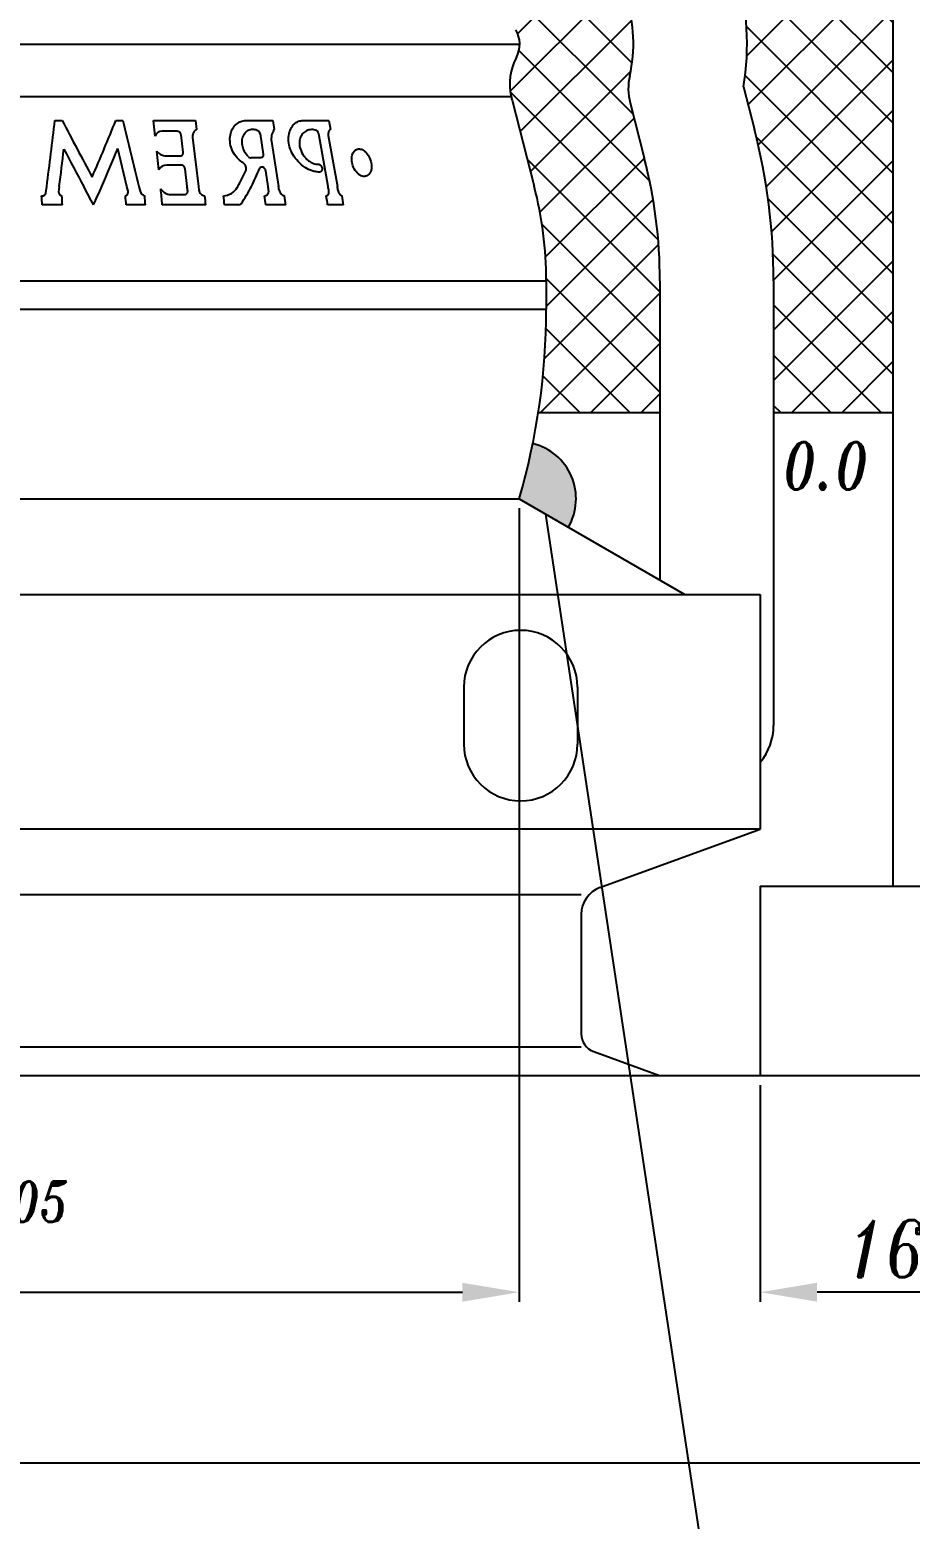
# Model space of a CAD drawing. Extents: x 5 to 829, y 5 to 582.
# Drawn here: x 359.8 to 406.3, y 202.1 to 280.8 of the extents above; entities that cross this region are included whole.
import ezdxf

# ---------------------------------------------------------------- set-up
doc = ezdxf.new("R2010")
doc.units = 0
doc.header["$LTSCALE"] = 7
doc.header["$MEASUREMENT"] = 0
doc.layers.get('DEFPOINTS').update_dxf_attribs({"linetype": 'CONTINUOUS', "lineweight": 15})
for name, color, linetype in [('DETAIL', 3, 'CONTINUOUS'), ('DIMENSIONS', 2, 'CONTINUOUS'), ('HATCH', 3, 'CONTINUOUS'), ('TEXT', 2, 'CONTINUOUS')]:
    doc.layers.add(name, color=color, linetype=linetype)
doc.layers.add('OUTLINE', color=7, linetype='CONTINUOUS', lineweight=25)
doc.styles.add('ITALICT', font='ITALICT.shx', dxfattribs={"width": 0.8, "height": 3})
doc.dimstyles.get("Standard").update_dxf_attribs({"dimtxt": 3, "dimasz": 3, "dimexe": 0.5, "dimexo": 0.5, "dimgap": 0.8, "dimtad": 1, "dimdsep": 46, "dimtxsty": 'ITALICT', "dimcen": 0.09, "dimazin": 2, "dimtfac": 1, "dimtmove": 0, "dimatfit": 3, "dimfxl": 1, "dimtolj": 1, "dimtzin": 0, "dimarcsym": 0})
pattern_1 = [(45, (39.085, 223.1485), (-1.325825, 1.325825), []), (135, (39.085, 223.1485), (-1.325825, -1.325825), [])]

# ---------------------------------------------------------------- blocks, each defined once
blk = doc.blocks.new('*D32')
at = {"layer": 'DEFPOINTS', "color": 0}
for p in [(319.066, 256.017), (385.616, 256.017), (385.616, 214.127)]:
    blk.add_point(p, dxfattribs=at)
at = {"layer": 'DIMENSIONS', "color": 0, "lineweight": -2}
for p, q in [((319.066, 255.517), (319.066, 213.627)), ((385.616, 255.517), (385.616, 213.627)), ((322.066, 214.127), (382.616, 214.127))]:
    blk.add_line(p, q, dxfattribs=at)
at = {"layer": 'DIMENSIONS', "color": 0}
for points in [[(322.066, 214.627), (322.066, 213.627), (319.066, 214.127)], [(382.616, 213.627), (382.616, 214.627), (385.616, 214.127)]]:
    blk.add_solid(points, dxfattribs=at)
at = {"layer": 'DIMENSIONS', "color": 0, "insert": (352.341, 217.412), "char_height": 3, "attachment_point": 5, "style": 'ITALICT'}
blk.add_mtext('\\A1;%%c66.55{}{\\H0.71x;\\C3;\\S+0.05^ -0;}', dxfattribs=at)
blk = doc.blocks.new('*D57')
at = {"layer": 'DEFPOINTS', "color": 0}
for p in [(276.341, 228.567), (428.341, 228.567), (428.341, 205.127)]:
    blk.add_point(p, dxfattribs=at)
at = {"layer": 'DIMENSIONS', "color": 0, "lineweight": -2}
for p, q in [((276.341, 228.067), (276.341, 204.627)), ((428.341, 228.067), (428.341, 204.627)), ((279.341, 205.127), (425.341, 205.127))]:
    blk.add_line(p, q, dxfattribs=at)
at = {"layer": 'DIMENSIONS', "color": 0}
for points in [[(279.341, 205.627), (279.341, 204.627), (276.341, 205.127)], [(425.341, 204.627), (425.341, 205.627), (428.341, 205.127)]]:
    blk.add_solid(points, dxfattribs=at)
at = {"layer": 'DIMENSIONS', "color": 0, "insert": (352.341, 207.427), "char_height": 3, "attachment_point": 5, "style": 'ITALICT'}
blk.add_mtext('\\A1;%%c152', dxfattribs=at)
blk = doc.blocks.new('*D88')
at = {"layer": 'DEFPOINTS', "color": 0}
for p in [(398.341, 225.567), (414.841, 225.567), (398.341, 214.127)]:
    blk.add_point(p, dxfattribs=at)
at = {"layer": 'DIMENSIONS', "color": 0, "lineweight": -2}
for p, q in [((398.341, 225.067), (398.341, 213.627)), ((414.841, 225.067), (414.841, 213.627)), ((411.841, 214.127), (401.341, 214.127))]:
    blk.add_line(p, q, dxfattribs=at)
at = {"layer": 'DIMENSIONS', "color": 0}
for points in [[(401.341, 214.627), (401.341, 213.627), (398.341, 214.127)], [(411.841, 213.627), (411.841, 214.627), (414.841, 214.127)]]:
    blk.add_solid(points, dxfattribs=at)
at = {"layer": 'DIMENSIONS', "color": 0, "insert": (406.591, 216.427), "char_height": 3, "attachment_point": 5, "style": 'ITALICT'}
blk.add_mtext('\\A1;16.5', dxfattribs=at)

msp = doc.modelspace()

# ---------------------------------------------------------------- hatches: boundary and pattern name
at = {"layer": 'DIMENSIONS'}
h = msp.add_hatch(color=256, dxfattribs=at)
h.dxf.hatch_style = 1
h.paths.add_polyline_path([(388.2142, 254.5168, 0.4995696), (386.3326, 258.93, -0.0209588), (385.6161, 256.0168)])
h.paths.add_polyline_path([(319.0661, 256.0168, -0.0209588), (318.3495, 258.93, 0.4995696), (316.468, 254.5168)])
at = {"layer": 'HATCH'}
h = msp.add_hatch(dxfattribs=at)
h.set_pattern_fill('ANSI37', color=256, scale=15)
h.set_pattern_definition(pattern_1)
h.paths.add_polyline_path([(405.3411, 260.5668), (405.3411, 477.6168), (379.9652, 477.6168), (385.2451, 436.1318, 0.1617445), (386.3359, 433.858), (392.3848, 427.5951, -0.1943985), (398.8411, 411.6168), (398.8411, 410.1168, -0.061275), (396.8436, 393.8789, 0.0186864), (396.5662, 392.5607, -0.1230008), (396.403, 386.0196), (397.0793, 283.8709, -0.1150579), (397.4494, 277.7501), (398.0287, 275.5022, -0.0631361), (399.0411, 267.5168), (399.0411, 260.5668)])
h.paths.add_polyline_path([(402.3035, 361.0756), (399.3868, 361.0756), (399.3868, 368.6985), (402.3035, 368.6985)], flags=24)
h.paths.add_polyline_path([(403.2704, 352.6791), (399.1037, 352.6791), (399.1037, 361.1999), (403.2704, 361.1999)], flags=24)
h = msp.add_hatch(dxfattribs=at)
h.set_pattern_fill('ANSI37', color=256, scale=15)
h.set_pattern_definition(pattern_1)
h.paths.add_polyline_path([(390.6473, 349.1077), (384.6471, 349.1077), (385.0911, 282.0428, 0.1305807), (385.4383, 280.7699, -0.2590002), (385.4662, 279.3139, 0.17973), (385.1911, 277.2428, 0.0071514), (385.2383, 277.0482), (386.4084, 272.5077, -0.0631361), (387.0411, 267.5168), (387.0411, 266.0168, -0.0382256), (386.6238, 260.5668), (393.0411, 260.5668), (393.0411, 267.5168, 0.0631361), (392.2185, 274.0049), (391.4688, 276.9144, -0.1201479), (391.4502, 278.3355, 0.1393393), (391.242, 282.4308, -0.0804434), (391.0824, 283.3766)])

# ---------------------------------------------------------------- linework, layer by layer
at = {"layer": 'DETAIL'}
for p, q in [((352.3411, 280.0168), (385.6411, 280.0168)), ((352.3411, 277.2428), (385.1911, 277.2428)), ((352.3411, 267.5168), (387.0411, 267.5168)), ((352.3411, 266.0168), (387.0411, 266.0168))]:
    msp.add_line(p, q, dxfattribs=at)
at = {"layer": 'DIMENSIONS'}
msp.add_arc((385.6161, 256.0168), 3, 329.99998, 76.181254, dxfattribs=at)
at = {"layer": 'OUTLINE'}
for p, q in [((405.3411, 502.6168), (405.3411, 235.5668)), ((397.4494, 277.7501), (398.0287, 275.5022)), ((385.2383, 277.0482), (386.4084, 272.5077)), ((391.4688, 276.9144), (392.2185, 274.0049)), ((387.0411, 267.5168), (387.0411, 266.0168)), ((393.0411, 267.5168), (393.0411, 251.73)), ((399.0411, 267.5168), (399.0411, 244.0384)), ((386.6238, 260.5668), (393.0411, 260.5668)), ((399.0411, 260.5668), (405.3411, 260.5668)), ((352.3411, 256.0168), (385.6161, 256.0168)), ((385.6161, 256.0168), (394.363, 250.9668)), ((352.3411, 250.9668), (398.3411, 250.9668)), ((398.3411, 250.9668), (398.3411, 238.5663)), ((382.6936, 246.0668), (382.6936, 243.0668)), ((388.6936, 246.0668), (388.6936, 243.0668)), ((398.3411, 238.5663), (352.3411, 238.5663)), ((389.8781, 235.486), (398.3411, 238.5663)), ((352.3411, 235.1268), (388.8911, 235.1268)), ((398.3411, 235.5668), (414.8411, 235.5668)), ((398.3411, 235.5668), (398.3411, 225.5668)), ((388.8911, 234.0765), (388.8911, 227.767)), ((388.8911, 227.0668), (352.3411, 227.0668)), ((389.5491, 226.8273), (393.0123, 225.5668)), ((352.3411, 225.5668), (414.8411, 225.5668))]:
    msp.add_line(p, q, dxfattribs=at)
at = {"layer": 'OUTLINE', "ltscale": 0.009465}
msp.add_line((361.1169, 275.9823), (361.4955, 275.9823), dxfattribs=at)
at = {"layer": 'OUTLINE', "ltscale": 0.009145}
msp.add_line((364.3285, 275.9823), (364.6943, 275.9823), dxfattribs=at)
at = {"layer": 'OUTLINE', "ltscale": 8.29045e-05}
msp.add_line((366.3109, 275.979), (366.3105, 275.9823), dxfattribs=at)
at = {"layer": 'OUTLINE', "ltscale": 0.055572}
msp.add_line((366.3105, 275.9823), (368.5334, 275.9823), dxfattribs=at)
at = {"layer": 'OUTLINE', "ltscale": 0.020701}
msp.add_line((366.4, 275.1558), (366.3109, 275.979), dxfattribs=at)
at = {"layer": 'OUTLINE', "ltscale": 0.012201}
msp.add_line((368.5334, 275.9823), (368.5942, 275.4981), dxfattribs=at)
at = {"layer": 'OUTLINE', "ltscale": 0.035291}
msp.add_line((371.2054, 275.9823), (372.617, 275.9823), dxfattribs=at)
at = {"layer": 'OUTLINE', "ltscale": 0.012255}
msp.add_line((372.617, 275.9823), (372.6931, 275.4981), dxfattribs=at)
at = {"layer": 'OUTLINE', "ltscale": 0.033757}
msp.add_line((374.2131, 275.9823), (375.5634, 275.9823), dxfattribs=at)
at = {"layer": 'OUTLINE', "ltscale": 0.012301}
msp.add_line((375.5634, 275.9823), (375.6505, 275.4981), dxfattribs=at)
at = {"layer": 'OUTLINE', "ltscale": 0.019933}
msp.add_line((367.5732, 275.4119), (366.7758, 275.4119), dxfattribs=at)
at = {"layer": 'OUTLINE', "ltscale": 0.022985}
msp.add_line((367.88, 274.3053), (367.7715, 275.2183), dxfattribs=at)
at = {"layer": 'OUTLINE', "ltscale": 0.027203}
msp.add_line((371.9439, 275.2803), (372.1064, 274.2044), dxfattribs=at)
at = {"layer": 'OUTLINE', "ltscale": 0.070466}
msp.add_line((375.5284, 272.4946), (375.0428, 275.2711), dxfattribs=at)
at = {"layer": 'OUTLINE', "ltscale": 0.06842}
msp.add_line((375.5416, 275.1888), (376.0229, 272.4946), dxfattribs=at)
at = {"layer": 'OUTLINE', "ltscale": 0.051685}
msp.add_line((364.912, 272.4946), (364.4259, 274.5041), dxfattribs=at)
at = {"layer": 'OUTLINE', "ltscale": 0.065093}
msp.add_line((368.3764, 275.0792), (368.6919, 272.4946), dxfattribs=at)
at = {"layer": 'OUTLINE', "ltscale": 0.060325}
msp.add_line((372.5418, 274.8791), (372.9118, 272.4946), dxfattribs=at)
at = {"layer": 'OUTLINE', "ltscale": 0.024355}
msp.add_line((366.5916, 273.3852), (366.4868, 274.3538), dxfattribs=at)
at = {"layer": 'OUTLINE', "ltscale": 0.018665}
msp.add_line((366.9793, 274.1116), (367.7259, 274.1116), dxfattribs=at)
at = {"layer": 'OUTLINE', "ltscale": 0.018912}
msp.add_line((367.783, 273.6256), (367.0265, 273.6256), dxfattribs=at)
at = {"layer": 'OUTLINE', "ltscale": 0.012374}
msp.add_line((371.9738, 274.0106), (371.4788, 274.0106), dxfattribs=at)
at = {"layer": 'OUTLINE', "ltscale": 0.023596}
msp.add_line((368.0952, 272.4946), (367.9838, 273.4319), dxfattribs=at)
at = {"layer": 'OUTLINE', "ltscale": 0.020847}
msp.add_line((372.3646, 272.4946), (372.2401, 273.3192), dxfattribs=at)
at = {"layer": 'OUTLINE', "ltscale": 0.008214}
msp.add_line((360.6359, 272.169), (360.6793, 272.4946), dxfattribs=at)
at = {"layer": 'OUTLINE', "ltscale": 0.006922}
msp.add_line((361.3454, 272.4946), (361.3105, 272.22), dxfattribs=at)
at = {"layer": 'OUTLINE', "ltscale": 0.006407}
msp.add_line((364.9721, 272.2455), (364.912, 272.4946), dxfattribs=at)
at = {"layer": 'OUTLINE', "ltscale": 0.006416}
msp.add_line((365.5455, 272.4946), (365.6065, 272.2454), dxfattribs=at)
at = {"layer": 'OUTLINE', "ltscale": 0.019091}
msp.add_line((367.199, 272.078), (367.9626, 272.078), dxfattribs=at)
at = {"layer": 'OUTLINE', "ltscale": 0.004475}
msp.add_line((368.6919, 272.4946), (368.7131, 272.3169), dxfattribs=at)
at = {"layer": 'OUTLINE', "ltscale": 0.001401}
msp.add_line((370.7328, 272.4463), (370.7611, 272.4946), dxfattribs=at)
at = {"layer": 'OUTLINE', "ltscale": 0.026787}
msp.add_line((361.5104, 271.5212), (360.4389, 271.5212), dxfattribs=at)
at = {"layer": 'OUTLINE', "ltscale": 0.025435}
msp.add_line((365.8934, 271.5212), (364.8761, 271.5212), dxfattribs=at)
at = {"layer": 'OUTLINE', "ltscale": 0.057449}
msp.add_line((369.0804, 271.5212), (366.7824, 271.5212), dxfattribs=at)
at = {"layer": 'OUTLINE', "ltscale": 0.018946}
msp.add_line((370.8244, 271.5212), (370.0666, 271.5212), dxfattribs=at)
at = {"layer": 'OUTLINE', "ltscale": 0.026645}
msp.add_line((373.3019, 271.5212), (372.2361, 271.5212), dxfattribs=at)
at = {"layer": 'OUTLINE', "ltscale": 0.021004}
msp.add_line((376.3479, 271.5212), (375.5077, 271.5212), dxfattribs=at)
at = {"layer": 'OUTLINE'}
for points in [[(371.0453, 273.7451), (370.9803, 273.7857), (370.9173, 273.8307), (370.8565, 273.8798), (370.7984, 273.9327), (370.7611, 273.97), (370.7251, 274.0088), (370.6573, 274.0908), (370.5953, 274.1779), (370.5396, 274.2695), (370.4905, 274.365), (370.4483, 274.4637), (370.4132, 274.5655), (370.3856, 274.6692), (370.3658, 274.7741), (370.3588, 274.8268), (370.3539, 274.8795), (370.3503, 274.9671), (370.3522, 275.0541), (370.36, 275.14), (370.3735, 275.2243), (370.3927, 275.3065), (370.4177, 275.3862), (370.4496, 275.4659), (370.4874, 275.5418), (370.531, 275.6132), (370.5801, 275.6796), (370.6345, 275.7406), (370.6937, 275.7956), (370.7575, 275.8442), (370.7909, 275.8659), (370.8253, 275.8859), (370.8726, 275.9098), (370.9213, 275.9304), (370.9712, 275.9476), (371.0475, 275.9668), (371.1259, 275.9785), (371.2054, 275.9823)], [(373.7271, 274.0968), (373.6701, 274.1874), (373.6188, 274.2819), (373.5736, 274.3798), (373.5348, 274.4804), (373.5025, 274.5832), (373.4771, 274.6875), (373.4587, 274.7925), (373.4474, 274.8978), (373.4435, 275.0024), (373.4471, 275.1058), (373.4568, 275.1979), (373.4727, 275.2878), (373.4949, 275.3749), (373.5232, 275.4585), (373.5576, 275.5381), (373.598, 275.6129), (373.6441, 275.6824), (373.6692, 275.715), (373.6957, 275.746), (373.744, 275.7953), (373.7959, 275.8394), (373.851, 275.8781), (373.9092, 275.9109), (373.9701, 275.9378), (374.0333, 275.9584), (374.0922, 275.9717), (374.1523, 275.9797), (374.2131, 275.9823)], [(367.7715, 275.2183), (367.7658, 275.2485), (367.7558, 275.2781), (367.742, 275.3061), (367.7183, 275.3397), (367.6889, 275.3685), (367.6726, 275.3806), (367.6554, 275.3908), (367.6288, 275.4024), (367.6011, 275.4095), (367.5732, 275.4119)], [(368.5942, 275.4981), (368.5521, 275.4778), (368.5133, 275.4517), (368.4773, 275.4189), (368.4458, 275.3805), (368.4195, 275.3377), (368.399, 275.2915), (368.3841, 275.2411), (368.3753, 275.1881), (368.3728, 275.1337), (368.3764, 275.0792)], [(371.3179, 274.0803), (371.2596, 274.1401), (371.206, 274.2053), (371.1575, 274.2749), (371.1146, 274.3485), (371.0776, 274.4255), (371.0468, 274.505), (371.0225, 274.5865), (371.0049, 274.6692), (370.9944, 274.7512), (370.9907, 274.833), (370.994, 274.9139), (371.0043, 274.9932), (371.0217, 275.0701), (371.0462, 275.1436), (371.0611, 275.1792), (371.0777, 275.2136), (371.0957, 275.2463), (371.1154, 275.2777), (371.1566, 275.333), (371.2032, 275.3828), (371.2545, 275.4263), (371.2818, 275.4456), (371.31, 275.463)], [(371.31, 275.463), (371.3645, 275.4901), (371.4218, 275.5098), (371.4815, 275.5222), (371.5428, 275.527), (371.6049, 275.5244), (371.6672, 275.5144), (371.7212, 275.4998), (371.7744, 275.4799), (371.8265, 275.4551)], [(372.6931, 275.4981), (372.6565, 275.4526), (372.6244, 275.4027), (372.6074, 275.3712), (372.5921, 275.3384), (372.5781, 275.3037), (372.5659, 275.2678), (372.547, 275.1942), (372.5353, 275.1176), (372.5305, 275.0391), (372.5327, 274.9593), (372.5418, 274.8791)], [(374.9052, 275.4573), (374.8442, 275.4764), (374.7827, 275.4901), (374.721, 275.4983), (374.6519, 275.5006), (374.5841, 275.4956), (374.518, 275.4833), (374.4538, 275.4638), (374.3944, 275.4382), (374.3378, 275.4063), (374.2842, 275.3684), (374.2341, 275.3247), (374.1878, 275.2755), (374.1456, 275.2214), (374.1075, 275.1627)], [(375.0428, 275.2711), (375.0372, 275.2962), (375.0292, 275.3209), (375.0154, 275.3519), (374.998, 275.3809), (374.9776, 275.4067), (374.9554, 275.428), (374.9309, 275.4452), (374.9052, 275.4573)], [(375.6505, 275.4981), (375.6283, 275.485), (375.608, 275.4683), (375.5898, 275.4482), (375.5778, 275.4314), (375.5672, 275.413), (375.5534, 275.3807), (375.5433, 275.3453), (375.5371, 275.3075), (375.535, 275.2784), (375.5351, 275.249), (375.5373, 275.2189), (375.5416, 275.1888)], [(374.1075, 275.1627), (374.0784, 275.1065), (374.0546, 275.0459), (374.0365, 274.9821), (374.0258, 274.928), (374.0189, 274.8724), (374.0157, 274.8157), (374.0156, 274.7727), (374.0177, 274.7293), (374.0277, 274.6422), (374.0456, 274.5554), (374.071, 274.47)], [(374.071, 274.47), (374.1082, 274.3734), (374.1524, 274.2798), (374.2031, 274.1901), (374.2599, 274.1049), (374.2905, 274.0643), (374.3224, 274.0252), (374.3671, 273.9755), (374.4139, 273.9287), (374.4627, 273.8853), (374.4985, 273.8565), (374.5351, 273.8295), (374.5852, 273.7965), (374.6364, 273.7672), (374.6886, 273.7416), (374.7522, 273.7163), (374.8165, 273.697), (374.8809, 273.684), (374.9451, 273.6775), (375.0084, 273.6776)], [(376.7935, 273.7547), (376.7813, 273.8386), (376.7762, 273.9221), (376.7784, 274.0041), (376.7823, 274.0442), (376.788, 274.0835), (376.8012, 274.1444), (376.8192, 274.2022), (376.842, 274.2562), (376.8695, 274.3058), (376.9015, 274.3503), (376.9392, 274.3906), (376.9599, 274.4084), (376.9816, 274.4244), (377.0037, 274.4382), (377.0267, 274.4502), (377.0629, 274.4647), (377.1006, 274.4746), (377.1395, 274.48), (377.1792, 274.4808), (377.2295, 274.4755), (377.2801, 274.4631), (377.3304, 274.4442), (377.38, 274.4191), (377.4283, 274.3881), (377.4577, 274.3659), (377.4863, 274.3418), (377.5411, 274.2882), (377.5921, 274.2282), (377.6412, 274.1589), (377.6852, 274.0845), (377.7237, 274.0059), (377.7563, 273.9241), (377.7828, 273.8401), (377.8027, 273.7547)], [(366.4868, 274.3538), (366.5266, 274.3104), (366.5697, 274.2705), (366.6156, 274.2344), (366.6713, 274.1981), (366.7299, 274.1677), (366.7906, 274.1435), (366.8529, 274.1259), (366.916, 274.1152), (366.9793, 274.1116)], [(367.7259, 274.1116), (367.7529, 274.1139), (367.779, 274.1209), (367.8031, 274.1323), (367.8251, 274.1481), (367.8442, 274.1681), (367.8597, 274.1914), (367.8711, 274.217), (367.8785, 274.2454), (367.8814, 274.2752), (367.88, 274.3053)], [(367.9838, 273.4319), (367.978, 273.4621), (367.968, 273.4917), (367.9541, 273.5197), (367.93, 273.5534), (367.9003, 273.5822), (367.8837, 273.5942), (367.8664, 273.6044), (367.8394, 273.616), (367.8113, 273.6232), (367.783, 273.6256)], [(371.1907, 273.3232), (371.2057, 273.3655), (371.2137, 273.4115), (371.2148, 273.4592), (371.2088, 273.5084), (371.1958, 273.5564), (371.1763, 273.6024), (371.1509, 273.6452), (371.1198, 273.6843), (371.0842, 273.718), (371.0453, 273.7451)], [(372.1064, 274.2044), (372.1089, 274.1742), (372.1075, 274.1444), (372.1019, 274.116), (372.0962, 274.0988), (372.0887, 274.0824), (372.0761, 274.0624), (372.0608, 274.0451), (372.0433, 274.0311), (372.0218, 274.0198), (371.9983, 274.0129), (371.9738, 274.0106)], [(375.0895, 273.2606), (375.0248, 273.2613), (374.9597, 273.2658), (374.8942, 273.2742), (374.8449, 273.2828), (374.7956, 273.2936), (374.6971, 273.3212), (374.5992, 273.3567), (374.5024, 273.3997), (374.4072, 273.45), (374.3139, 273.5071), (374.2231, 273.5708), (374.1308, 273.6442), (374.0419, 273.7238), (373.9568, 273.8093), (373.8758, 273.9003), (373.7991, 273.9963), (373.7271, 274.0968)], [(375.0084, 273.6776), (375.034, 273.6764), (375.0597, 273.67), (375.0856, 273.6585), (375.1102, 273.6423), (375.1262, 273.6289), (375.1412, 273.6137), (375.1678, 273.579), (375.189, 273.5398), (375.2012, 273.5077), (375.2097, 273.4747), (375.2141, 273.4414), (375.2143, 273.4084), (375.2122, 273.3878), (375.2082, 273.3679), (375.1999, 273.3427), (375.1885, 273.3198), (375.174, 273.3001), (375.1575, 273.2846), (375.1386, 273.2726), (375.118, 273.2647), (375.0895, 273.2606)], [(377.8027, 273.7547), (377.8157, 273.6709), (377.8219, 273.5875), (377.8211, 273.5055), (377.813, 273.426), (377.8061, 273.3876), (377.7973, 273.3502), (377.7867, 273.3143), (377.7742, 273.2798), (377.7546, 273.2362), (377.7317, 273.1957), (377.7055, 273.1589), (377.6877, 273.1379), (377.6686, 273.1187), (377.6485, 273.101), (377.6274, 273.0852), (377.6052, 273.0712), (377.5822, 273.0591), (377.546, 273.0447), (377.5083, 273.0347), (377.4692, 273.0293), (377.4292, 273.0285), (377.3781, 273.0339), (377.3266, 273.0462), (377.2752, 273.0651), (377.2245, 273.0903), (377.175, 273.1213), (377.1448, 273.1434), (377.1154, 273.1675), (377.0591, 273.221), (377.0067, 273.2811), (376.9564, 273.3502), (376.9115, 273.4246), (376.8723, 273.5031), (376.8394, 273.585), (376.813, 273.6691), (376.7935, 273.7547)], [(372.2401, 273.3192), (372.2324, 273.3536), (372.2201, 273.3872), (372.2037, 273.4187), (372.183, 273.4479), (372.1586, 273.4738), (372.1314, 273.4952), (372.1028, 273.5111), (372.0725, 273.5216), (372.0419, 273.5262), (372.0123, 273.5245), (371.9838, 273.5166), (371.958, 273.5029), (371.9352, 273.4835), (371.9164, 273.4591), (371.9023, 273.431)], [(364.8372, 272.0098), (364.8692, 272.0206), (364.897, 272.036), (364.9212, 272.0558), (364.9414, 272.079), (364.957, 272.1046), (364.9702, 272.1383), (364.977, 272.1739), (364.9775, 272.21), (364.9721, 272.2455)], [(366.7006, 272.3758), (366.7393, 272.3193), (366.7845, 272.2662), (366.836, 272.2175), (366.864, 272.1951), (366.8934, 272.1742), (366.924, 272.155), (366.9558, 272.1378), (367.0132, 272.1126), (367.0738, 272.0937), (367.1362, 272.082), (367.199, 272.078)], [(367.9626, 272.078), (367.9938, 272.0811), (368.0232, 272.0899), (368.0462, 272.1018), (368.0666, 272.1173), (368.0841, 272.1357), (368.095, 272.151), (368.104, 272.1672), (368.1163, 272.2012), (368.1219, 272.2368), (368.121, 272.2725)], [(368.7131, 272.3169), (368.7209, 272.2743), (368.7339, 272.2322), (368.7522, 272.1914), (368.7756, 272.1527), (368.8059, 272.1146), (368.8417, 272.0806), (368.8827, 272.0516), (368.9049, 272.0395), (368.9281, 272.0292), (368.9608, 272.0186), (368.9946, 272.012), (369.0285, 272.0098)], [(372.1745, 272.0098), (372.2043, 272.0096), (372.2337, 272.0138), (372.2617, 272.0222), (372.2871, 272.0342), (372.3102, 272.0496), (372.3306, 272.0679), (372.344, 272.0832), (372.3559, 272.0997), (372.3722, 272.1293), (372.3844, 272.161), (372.3925, 272.194), (372.396, 272.2189), (372.3973, 272.2441), (372.3967, 272.2703), (372.3939, 272.2964)], [(372.9346, 272.3452), (372.9437, 272.3007), (372.9577, 272.2566), (372.9763, 272.2138), (372.9994, 272.1729), (373.0282, 272.1331), (373.0619, 272.0966), (373.1002, 272.0647), (373.121, 272.0508), (373.1428, 272.0386), (373.1731, 272.0252), (373.2048, 272.0154), (373.237, 272.0098)], [(375.4359, 272.0098), (375.4657, 272.0144), (375.493, 272.0256), (375.5169, 272.0426), (375.5369, 272.0645), (375.5525, 272.0899), (375.5663, 272.1256), (375.5737, 272.1638), (375.5752, 272.203), (375.5713, 272.2424)], [(376.059, 272.2881), (376.0664, 272.2537), (376.0838, 272.2014), (376.1084, 272.1511), (376.1235, 272.127), (376.1403, 272.1041), (376.1586, 272.083), (376.1786, 272.0635), (376.2078, 272.0407), (376.2397, 272.0224), (376.2735, 272.0098)]]:
    msp.add_lwpolyline(points, dxfattribs=at)
for centre, radius, start, end in [((384.1411, 280.0168), 13.5, 350.334139, 16.588019), ((384.1411, 280.0168), 7.5, 347.046049, 18.775958), ((384.1411, 280.0168), 1.5, 332.055633, 30.137811), ((388.1164, 277.908), 3, 152.055633, 192.811584), ((394.3739, 277.663), 3, 167.046049, 194.450553), ((392.0168, 278.795), 7, 192.811594, 194.450553), ((44.7716, 313.8977), 318.6094, 352.533334, 353.165448), ((620.6744, 411.311), 292.3826, 207.571037, 208.23347), ((253.5318, 320.6313), 119.4548, 336.497927, 338.0515), ((907.1583, 406.5184), 557.9489, 193.530163, 193.898815), ((366.7754, 275.0101), 0.4021, 89.937301, 158.788306), ((371.7042, 275.2473), 0.2416, 7.827287, 59.523179), ((367.0411, 267.5168), 32, 0, 14.450553), ((46.3043, 311.8762), 317.493, 352.874724, 353.234185), ((618.4678, 409.9219), 290.4046, 207.802048, 208.243961), ((254.3401, 319.5434), 118.9429, 336.699243, 337.749105), ((367.0227, 273.1188), 0.5067, 89.562324, 148.281153), ((371.4886, 274.251), 0.241, 224.995191, 267.667372), ((367.0411, 267.5168), 26, 0, 14.450553), ((362.3729, 277.3684), 9.7014, 329.842707, 335.357451), ((362.2651, 277.2075), 10.3507, 332.914439, 338.601294), ((360.4498, 272.1954), 0.1883, 259.043254, 351.904734), ((361.5004, 272.2004), 0.1914, 174.146547, 264.484497), ((291.8981, 234.4937), 80.3013, 27.458655, 28.24415), ((306.7281, 296.9882), 61.9057, 335.708311, 336.69292), ((365.9124, 272.3172), 0.314, 193.219567, 258.782641), ((369.9754, 272.8833), 0.8741, 272.382217, 330.016607), ((363.5859, 276.543), 8.8722, 326.033172, 332.851286), ((367.0411, 267.5168), 20, 0, 14.450553), ((370.8237, 271.6653), 0.1441, 270.277194, 326.634324), ((351.2409, 266.0168), 35.8002, 343.779904, 0), ((385.6936, 246.0668), 3, 0, 180), ((396.0411, 244.0384), 3, 320.055495, 360), ((385.6936, 243.0668), 3, 180, 0), ((390.3911, 234.0765), 1.5, 110, 180), ((389.8911, 227.767), 1, 180, 250)]:
    msp.add_arc(centre, radius, start, end, dxfattribs=at)
for centre, major_axis, ratio, start_param, end_param in [((358.5311, 267.5168), (0, 20), 0.4210913, 4.9139746, 4.9577952), ((359.1383, 267.5168), (0, 20), 0.4623951, 4.9524746, 4.9639241), ((360.9804, 267.5168), (0, 20), 0.5877053, 4.9537049, 4.9639241), ((361.2164, 267.5168), (0, -20), 0.6037657, 1.8146245, 1.8223314), ((362.3454, 267.5168), (0, 20), 0.6805647, 4.950923, 4.9639241), ((362.5588, 267.5168), (0, -20), 0.6950791, 1.8116839, 1.8223314), ((355.8121, 267.5168), (0, 20), 0.2361223, 4.9139746, 4.9389746), ((356.2714, 267.5168), (0, 20), 0.2673654, 4.9139746, 4.9389746), ((357.714, 267.5168), (0, 20), 0.3655037, 4.9139746, 4.9389746), ((358.1501, 267.5168), (0, 20), 0.39517, 4.9139746, 4.9389746), ((359.5161, 267.5168), (0, -20), 0.4880974, 1.7723819, 1.7973819), ((359.9389, 267.5168), (0, -20), 0.5168541, 1.7723819, 1.7973819), ((360.8688, 267.5168), (0, -20), 0.5801152, 1.7723819, 1.7973819), ((361.3256, 267.5168), (0, -20), 0.6111923, 1.7723819, 1.7973819), ((362.2711, 267.5168), (0, -20), 0.6755095, 1.7723819, 1.7973819), ((362.6312, 267.5168), (0, -20), 0.7000072, 1.7723819, 1.7973819)]:
    msp.add_ellipse(centre, major_axis=major_axis, ratio=ratio, start_param=start_param, end_param=end_param, dxfattribs=at)
at = {"layer": 'TEXT'}
msp.add_line((395.6468, 197.9583), (387.0173, 255.2078), dxfattribs=at)

# ---------------------------------------------------------------- texts
at = {"layer": 'DIMENSIONS', "style": 'ITALICT', "width": 0.8}
msp.add_text('0.0', height=2.5, dxfattribs=at).set_placement((399.5357, 256.4972))

# ---------------------------------------------------------------- dimensions: what is measured, and where the dimension line sits
at = {"layer": 'DIMENSIONS'}
dim = msp.add_linear_dim(base=(385.6161, 214.1266), p1=(319.0661, 256.0168), p2=(385.6161, 256.0168), text='%%c<>{}{\\H0.71x;\\C3;\\S+0.05^ -0;}', dimstyle='Standard', override={"dimtp": 0.05, "dimtm": 0, "dimtmove": 0}, dxfattribs=at)
dim.commit()
dim.dimension.update_dxf_attribs({"geometry": '*D32', "text_midpoint": (352.3411, 217.4116)})
dim = msp.add_linear_dim(base=(428.3411, 205.1266), p1=(276.3411, 228.5668), p2=(428.3411, 228.5668), text='%%c<>', dimstyle='Standard', override={"dimtmove": 0}, dxfattribs=at)
dim.commit()
dim.dimension.update_dxf_attribs({"geometry": '*D57', "text_midpoint": (352.3411, 205.1266), "dimtype": 160})
dim = msp.add_linear_dim(base=(398.3411, 214.1266), p1=(414.8411, 225.5668), p2=(398.3411, 225.5668), dimstyle='Standard', dxfattribs=at)
dim.commit()
dim.dimension.update_dxf_attribs({"geometry": '*D88', "text_midpoint": (406.5911, 216.4266)})

doc.saveas('drawing.dxf')
